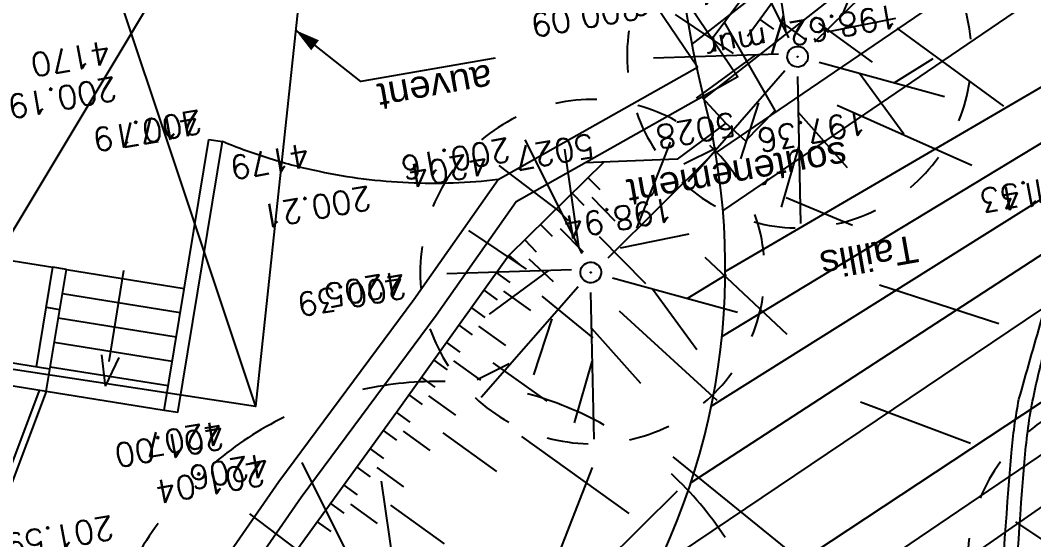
# Model space of a CAD drawing. Extents: x -2313930 to 3286427, y -3858277 to 2572692.
# Drawn here: x 472791 to 487503, y -273069 to -265526 of the extents above; entities that cross this region are included whole.
import ezdxf
from ezdxf.enums import TextEntityAlignment as Align
from ezdxf.lldxf.tags import DXFTag

# ---------------------------------------------------------------- set-up
doc = ezdxf.new("R2010")
doc.units = 0
for name, color, linetype, lineweight in [('_GAZELEC-RESERVATION 2', 132, 'Continuous', 18), ('Fond topo - P', 252, 'Continuous', 50), ('Fond topo - VOI', 252, 'Continuous', 25)]:
    doc.layers.add(name, color=color, linetype=linetype, lineweight=lineweight)
for name, color, linetype in [('Fond topo - BAT_ANN', 252, 'Continuous'), ('Fond topo - BAT_TXT', 252, 'Continuous'), ('Fond topo - CLO_MUR', 252, 'Continuous'), ('Fond topo - ESPACE_BOISE', 252, 'Continuous'), ('Fond topo - SOL', 252, 'Continuous'), ('Fond topo - TAL', 252, 'Continuous'), ('Fond topo - TAL_HAC', 252, 'Continuous'), ('Fond topo - VEG', 252, 'Continuous'), ('Fond topo - VEG_TXT', 252, 'Continuous'), ('Fond topo - Z_500', 252, 'Continuous'), ('prlm-VRD', 2, 'Continuous'), ('SA - EBC', 252, 'Continuous')]:
    doc.layers.add(name, color=color, linetype=linetype)
for name, color, linetype, plot in [('Fond topo - N', 252, 'Continuous', False), ('Fond topo - NCACHE', 252, 'Continuous', False), ('Fond topo - ZCACHE', 252, 'Continuous', False)]:
    doc.layers.add(name, color=color, linetype=linetype, plot=plot)
doc.styles.add('2000_ARIAL', font='arial.ttf', dxfattribs={"height": 0.400000006})
doc.styles.add('SIMPLEX', font='simplex_.ttf', dxfattribs={"height": 1.25})
tags = doc.linetypes.add('L1', pattern=[1.0000000298023224, 0.6000000238418579, -0.4000000059604645]).pattern_tags.tags
tags[6:7] = [DXFTag(74, 4), DXFTag(75, 0), DXFTag(340, '0'), DXFTag(46, 0.0), DXFTag(50, 0.0), DXFTag(44, 0.0), DXFTag(45, 0.0)]
tags[4:5] = [DXFTag(74, 4), DXFTag(75, 0), DXFTag(340, '0'), DXFTag(46, 0.0), DXFTag(50, 0.0), DXFTag(44, 0.0), DXFTag(45, 0.0)]
tags = doc.linetypes.add('L16', pattern=[0.37500001490116125, 0.300000011920929, -0.07500000298023224]).pattern_tags.tags
tags[6:7] = [DXFTag(74, 4), DXFTag(75, 0), DXFTag(340, '0'), DXFTag(46, 0.0), DXFTag(50, 0.0), DXFTag(44, 0.0), DXFTag(45, 0.0)]
tags[4:5] = [DXFTag(74, 4), DXFTag(75, 0), DXFTag(340, '0'), DXFTag(46, 0.0), DXFTag(50, 0.0), DXFTag(44, 0.0), DXFTag(45, 0.0)]
tags = doc.linetypes.add('L8', pattern=[0.22500000894069674, 0.1500000059604645, -0.07500000298023224]).pattern_tags.tags
tags[6:7] = [DXFTag(74, 4), DXFTag(75, 0), DXFTag(340, '0'), DXFTag(46, 0.0), DXFTag(50, 0.0), DXFTag(44, 0.0), DXFTag(45, 0.0)]
tags[4:5] = [DXFTag(74, 4), DXFTag(75, 0), DXFTag(340, '0'), DXFTag(46, 0.0), DXFTag(50, 0.0), DXFTag(44, 0.0), DXFTag(45, 0.0)]

# ---------------------------------------------------------------- blocks, each defined once
blk = doc.blocks.new('ESC01')
at = {"ltscale": 2}
for p, q in [((1.338104, 0), (0, 0)), ((1.257547, 0.126415), (1.7, 0)), ((1.257547, -0.126415), (1.7, 0))]:
    blk.add_line(p, q, dxfattribs=at)
blk = doc.blocks.new('PTOPO')
at = {"layer": 'Fond topo - NCACHE', "style": 'SIMPLEX'}
blk.add_attdef('MAT', text='', height=0.34, dxfattribs=at).set_placement((0.09999999986030161, -0.09999999962747097), align=Align.TOP_LEFT)
at = {"layer": 'Fond topo - ZCACHE', "style": 'SIMPLEX'}
blk.add_attdef('ALT', (0.09999999986030161, 0.09999999962747097), '', height=0.34, dxfattribs=at)
blk = doc.blocks.new('VEG12')
at = {"ltscale": 2}
for p, q in [((0.01815258799999997, 0.057406781), (0.100441039, 0.47293725)), ((0.05749608, 0.253444298), (0.145517598, 0.414706841)), ((0.037902722, 0.15845596), (-0.06593155700000003, 0.344147082)), ((-0.158788295, 0.086017079), (-0.245985314, 0.284587218)), ((0.04981112299999996, 0.033821695), (0.391570728, 0.285894318)), ((0.143890955, 0.107467204), (0.230033352, 0.253971609)), ((0.2917471699999999, 0.208620217), (0.392372872, 0.233301274)), ((-0.05229389700000003, 0.02983962500000001), (-0.383643778, 0.204631851)), ((-0.25001839, 0.135126714), (-0.3755999820000001, 0.091127132)), ((0.122915307, -0.02992704099999999), (0.317230371, 0.05540147100000001)), ((-0.05265807700000003, -0.029192154), (-0.412380265, -0.256628677)), ((0.057557527, -0.01766878999999999), (0.411943876, -0.08413611500000001)), ((-0.09359106700000003, -0.049762263), (-0.2956446150000001, -0.04653133200000001)), ((0.01825986499999999, -0.057372749), (0.107637982, -0.4128258760000001)), ((0.184132294, -0.04763066399999999), (0.323120213, -0.192805613)), ((0.02259491799999996, -0.07955337300000001), (0.001649748999999978, -0.36183712)), ((-0.151821475, -0.09483882200000002), (-0.2999525240000001, -0.315936062)), ((0.05371548199999998, -0.188497704), (0.197263789, -0.356749422))]:
    blk.add_line(p, q, dxfattribs=at)
for start, end in [(90, 103.8461539085843), (62.30769199853572, 76.15384597947835), (117.6923078993823, 131.5384619204946), (34.61538499867542, 48.46153799321151), (145.3846149358338, 159.2307690506909), (6.923076979206323, 20.76923090842763), (173.0769230068974, 186.9230769931026), (339.2307689837768, 353.0769230207937), (200.7692310571047, 214.6153850641662), (311.5384620067885, 325.3846150013246), (228.4615380795054, 242.3076921006177), (283.8461540205217, 297.6923080014643), (256.1538460914157, 270)]:
    blk.add_arc((0, 0), 0.496982058, start, end, dxfattribs=at)
blk = doc.blocks.new('VEG12A')
at = {"ltscale": 2}
for p, q in [((0.01815258799999997, 0.057406781), (0.100441039, 0.47293725)), ((0.05749608, 0.253444298), (0.145517598, 0.414706841)), ((0.037902722, 0.15845596), (-0.06593155700000003, 0.344147082)), ((-0.158788295, 0.086017079), (-0.245985314, 0.284587218)), ((0.04981112299999996, 0.033821695), (0.391570728, 0.285894318)), ((0.143890955, 0.107467204), (0.230033352, 0.253971609)), ((0.2917471699999999, 0.208620217), (0.392372872, 0.233301274)), ((-0.05229389700000003, 0.02983962500000001), (-0.383643778, 0.204631851)), ((-0.25001839, 0.135126714), (-0.3755999820000001, 0.091127132)), ((0.122915307, -0.02992704099999999), (0.317230371, 0.05540147100000001)), ((-0.05265807700000003, -0.029192154), (-0.412380265, -0.256628677)), ((0.057557527, -0.01766878999999999), (0.411943876, -0.08413611500000001)), ((-0.09359106700000003, -0.049762263), (-0.2956446150000001, -0.04653133200000001)), ((0.01825986499999999, -0.057372749), (0.107637982, -0.4128258760000001)), ((0.184132294, -0.04763066399999999), (0.323120213, -0.192805613)), ((0.02259491799999996, -0.07955337300000001), (0.001649748999999978, -0.36183712)), ((-0.151821475, -0.09483882200000002), (-0.2999525240000001, -0.315936062)), ((0.05371548199999998, -0.188497704), (0.197263789, -0.356749422))]:
    blk.add_line(p, q, dxfattribs=at)
for start, end in [(90, 103.8461539085843), (62.30769199853572, 76.15384597947835), (117.6923078993823, 131.5384619204946), (34.61538499867542, 48.46153799321151), (145.3846149358338, 159.2307690506909), (6.923076979206323, 20.76923090842763), (173.0769230068974, 186.9230769931026), (339.2307689837768, 353.0769230207937), (200.7692310571047, 214.6153850641662), (311.5384620067885, 325.3846150013246), (228.4615380795054, 242.3076921006177), (283.8461540205217, 297.6923080014643), (256.1538460914157, 270)]:
    blk.add_arc((0, 0), 0.496982058, start, end, dxfattribs=at)
blk = doc.blocks.new('VEG14A')
at = {"ltscale": 2, "flags": 128}
for points in [[(0.5, 0, -1), (-0.5, 0, -1)], [(0.016, 0, -1), (-0.016, 0, -1)]]:
    blk.add_lwpolyline(points, format="xyb", close=True, dxfattribs=at)
blk = doc.blocks.new('A$C1F970F0F')
at = {"layer": 'SA - EBC'}
h = blk.add_hatch(dxfattribs=at)
h.set_pattern_fill('_USER', color=256, scale=74.99999999999999, angle=-325.7236014113932, style=0, pattern_type=0)
h.set_pattern_definition([(34.27639858860678, (-277130161.1279894, -473864756.7787022), (-42.238928459823, 61.97477650275113), [])])
edge = h.paths.add_edge_path()
edge.add_line((5801.470568619522, -3162.013069131843), (4083.559282644929, -3271.123614088357))
edge.add_line((4083.559282644929, -3271.123614088356), (4014.481307725509, -3717.332461968055))
edge.add_line((4014.48130772551, -3717.332461968055), (3135.517961824245, -3810.19300101904))
edge.add_line((3135.517961824245, -3810.19300101904), (2274.245008604417, -3693.648081323564))
edge.add_line((2274.245008604417, -3693.648081323564), (1554.636776175834, -3420.099318784944))
edge.add_arc((2508.775769578408, -2315.674454232369), 1459.498372788833, 157.1868533427094, 229.1754823893534, ccw=False)
edge.add_arc((1966.013830892235, -2087.371785851423), 870.6752834691503, 94.3015183869224, 157.1868533106914, ccw=False)
edge.add_line((1900.708697991695, -1219.149067345796), (2859.239020416566, -1223.495634912559))
edge.add_arc((3100.860739749298, 1265.329539486049), 2500.526305395239, 264.4549516394795, 302.9422754293212)
edge.add_arc((4209.331858878893, -445.3369775435177), 462.1229708170858, 302.9422754305585, 376.8336969250394)
edge.add_arc((2214.122706379954, -1049.006753214115), 2546.655714682971, 16.8336969158998, 38.14703645440247)
edge.add_arc((3041.32627014761, -399.2990096244524), 1494.806919462396, 38.14703657403813, 72.97328584086019)
edge.add_line((3479.031970107599, 1029.988031775616), (2182.437305702805, 1414.38613606858))
edge.add_line((2182.437305702805, 1414.38613606858), (1056.590900019184, 1822.819186472099))
edge.add_arc((1766.412018482452, 3779.442320525911), 2081.398594438606, 212.7495497786225, 250.0603089288685, ccw=False)
edge.add_line((15.86575126143373, 2653.472571668582), (-104.0907319930869, 3091.26353710603))
edge.add_line((-104.0907319930869, 3091.26353710603), (-169.6986146466322, 3639.54836895815))
edge.add_line((-169.6986146466322, 3639.548368958149), (-35.58090533515337, 6158.014854826562))
edge.add_arc((-194.3533792400212, 7143.826589584332), 998.5156357593988, 279.1493507374978, 373.962283499627)
edge.add_arc((2392.201579171132, 7786.918955579627), 1666.786287877102, 172.6269749467245, 193.9622835974407, ccw=False)
edge.add_arc((-45.50651600643437, 8102.354993671941), 791.2455775503726, -7.373025019439765, 16.43829965925021)
edge.add_line((713.3969204091394, 8326.263765657093), (486.7428317772967, 9142.81155059313))
edge.add_line((486.7428317772967, 9142.811550593131), (1338.845530021721, 9564.23852196786))
edge.add_line((1338.845530021721, 9564.23852196786), (1632.623584095551, 8945.24637913095))
edge.add_line((1632.623584095551, 8945.246379130947), (1394.029444699765, 8829.874494032001))
edge.add_line((1394.029444699765, 8829.874494032001), (1731.997733793977, 8131.230781666551))
edge.add_arc((1233.216649704336, 7889.945865525577), 554.0766919865823, -19.640967550384175, 25.815335324856676, ccw=False)
edge.add_line((1755.055695752756, 7703.706797235046), (1558.214479468655, 6807.520788570679))
edge.add_line((1558.214479468655, 6807.52078857068), (1570.021725572625, 6609.158708993335))
edge.add_line((1570.021725572625, 6609.158708993335), (1852.913141606868, 5734.125706863067))
edge.add_line((1852.913141606869, 5734.125706863067), (2726.748207475315, 4020.986816292172))
edge.add_line((2726.748207475315, 4020.986816292172), (3802.352916265851, 4004.947770972833))
edge.add_arc((8355.58168857983, 5950.706307988518), 4951.552134169374, 203.138762427905, 230.8301436200186)
edge.add_arc((13583.66465597079, 12367.85935474512), 13228.79229856088, 230.8301435441083, 233.1638398044412)
edge.add_line((5652.622255943647, 1780.153648245416), (4998.697813068342, 1820.441475819727))
edge.add_line((4998.697813068342, 1820.441475819727), (4863.841220233488, 767.0816613875431))
edge.add_line((4863.841220233488, 767.0816613875434), (5595.355488733695, 631.185878681516))
edge.add_line((5595.355488733695, 631.1858786815158), (5852.747939948536, -2020.707044821664))
edge.add_line((5852.747939948536, -2020.707044821665), (5881.394298709887, -2966.563612924887))
edge.add_line((5881.394298709887, -2966.563612924887), (5801.470568619523, -3162.013069131842))
at = {"layer": 'Fond topo - BAT_ANN', "linetype": 'L16', "ltscale": 2, "flags": 128}
blk.add_lwpolyline([(231.4166734365224, 7968.148775199626), (122.282900995564, 6942.842970544834), (-340.8542018124522, 7013.701384659944)], dxfattribs=at)
at = {"layer": 'Fond topo - BAT_ANN', "ltscale": 2, "flags": 128}
for points in [[(-340.8542018471107, 7013.701384476933), (231.4166734365224, 7968.148775199626)], [(-198.1400144222559, 7904.298366774744), (122.282900995564, 6942.842970544834)], [(-314.8011236439556, 7168.03761309216), (-172.144092458004, 7145.109766586162)], [(-152.4111332716416, 7141.852417282543), (18.58938524842642, 7114.369203770162)], [(12.73905983603913, 7078.928041373716), (-158.2614586264938, 7106.411255064775)], [(6.888808537206842, 7043.487328263565), (-164.1117099655316, 7070.970541867451)], [(1.038557364538974, 7008.046615319096), (-169.9619611728583, 7035.52982873997)], [(-4.811693860116748, 6972.60590210011), (-175.812212437032, 7000.089115812831)], [(-10.66194515894927, 6937.165188989959), (-181.6624636963461, 6964.648402410833)]]:
    blk.add_lwpolyline(points, dxfattribs=at)
at = {"layer": 'Fond topo - BAT_TXT', "ltscale": 2, "flags": 128}
blk.add_lwpolyline([(180.4384375524858, 7489.211045944395, 0, 18.41556578874588, 0), (208.5658812541201, 7467.318166544795, 18.41556578874588, 18.41556578874588, 0)], format="xyseb", dxfattribs=at)
blk.add_lwpolyline([(470.2686640417319, 7448.698843585325), (274.906628529337, 7414.634208727132), (180.4384374609799, 7489.211045961724)], dxfattribs=at)
at = {"layer": 'Fond topo - CLO_MUR', "ltscale": 2, "flags": 128}
for points in [[(760.2481739915858, 7513.759078786084), (911.6172146149553, 7717.613269527478), (968.5417524853899, 7791.605425125225), (1132.544240507754, 8006.320289522051), (1200.212336887852, 8140.674424090401), (1003.555058804727, 8613.927797948883), (804.9846325464036, 9110.986891361494), (843.9875010506925, 9126.568170044851), (1042.450676435169, 8629.777545778661), (1246.39239084399, 8138.994263528957), (1168.295787706707, 7983.934462845054), (1001.87482606627, 7766.053291485148), (945.1241530469063, 7692.287130478191), (785.1692813735144, 7476.870088785063)], [(519.1394249430053, 7870.65566873581), (719.2318304536994, 7574.472732733214), (822.4824991698953, 7421.637915772496), (500.4160095933172, 7239.963820554039), (384.3169772687958, 7074.850401696899), (188.4308500548716, 6810.802551008756), (0.5798629199462084, 6539.066643808767), (-88.58026027055757, 6326.214509946725), (-142.7078490926474, 6205.097443695904), (-55.41878287176155, 5822.905741660599), (56.86273404000667, 5466.869533712125), (18.71478529120554, 5454.838988762215), (-94.05395660041108, 5812.420150183839), (-184.6789873738051, 6209.218240743221), (-125.2918926080458, 6342.104091646322), (-34.69961089330423, 6558.375220360288), (155.9076240411105, 6834.098178715247), (351.8887674293962, 7098.274107906256), (474.2308859751139, 7272.26630274395), (763.6296702608437, 7435.512911793719), (685.2580226707453, 7551.52103603315), (485.1656171253927, 7847.703971852735)], [(804.7164344888548, 7354.225320508066), (833.3180108480351, 7328.507150202912), (876.5278429697025, 7372.510298740617), (802.9740544386785, 7500.848424081139)], [(804.7164344888548, 7354.225320508066), (770.1302627689083, 7392.106606076141)], [(804.7164344888548, 7354.225320508066), (734.4277193462601, 7301.999070242412), (600.6833916724146, 7296.523526379325)], [(-10.66194515894927, 6937.165188989959), (54.29731260970038, 7330.687162039317)], [(9.3484487052433, 6933.949117512526), (74.29371423989664, 7327.386325934502)], [(54.29731260970038, 7330.687162039317), (74.29371427455521, 7327.386326117514)], [(-196.0345565060791, 7000.381779489818), (-172.1440923664982, 7145.109766568832)], [(-181.6624636616878, 6964.648402593845), (-152.4111332023244, 7141.852417648565)], [(-152.411133236983, 7141.852417465554), (-172.1440923664982, 7145.109766568832)], [(-181.7550893903388, 7086.886525564069), (-162.0221302490415, 7083.629176648134)], [(-176.2877895804627, 6997.208077704378), (-339.2792624819792, 7023.404077082224)], [(-181.6624636096999, 6964.648402868363), (-344.3585075849981, 6990.79692056209)], [(-181.6624636096999, 6964.648402868363), (-267.9289042487922, 6736.653059189182), (-380.5074705485747, 6754.52397805374)], [(-191.7414280618109, 6966.268294455745), (-274.4009842723108, 6747.805659355614), (-378.9950788830056, 6764.40910928172)], [(9.348448653255673, 6933.949117238009), (-10.66194515894927, 6937.165188989959)]]:
    blk.add_lwpolyline(points, dxfattribs=at)
at = {"layer": 'Fond topo - ESPACE_BOISE', "linetype": 'L1', "ltscale": 2, "flags": 128}
blk.add_lwpolyline([(5801.470568619522, -3162.013069131843), (4083.559282644929, -3271.123614088356), (4014.48130772551, -3717.332461968055), (3135.517961824245, -3810.19300101904), (2274.245008604417, -3693.648081323564), (1554.636776175834, -3420.099318784944, -0.3248648439675891), (1163.447808694293, -1749.787382690587, -0.2814891279475962), (1900.708697991695, -1219.149067345796), (2859.239020416566, -1223.495634912559, 0.1695292870025676), (4460.631470672048, -833.159289007697, 0.3340686001642133), (4651.652558133293, -311.5085830883972, 0.09326601102169153), (4216.884593398947, 524.0158635944096, 0.153138720952933), (3479.031970107599, 1029.988031775616), (2182.437305702805, 1414.38613606858), (1056.590900019184, 1822.819186472099, -0.1642525569996709), (15.86575126143373, 2653.472571668582), (-104.0907319930869, 3091.26353710603), (-169.6986146466322, 3639.548368958149), (-35.58090533515337, 6158.014854826562, 0.4390366150430304), (774.660880078399, 7384.751557306568, -0.09336270405047195), (739.1967976091219, 8000.81547627212, 0.104271961321091), (713.3969204091394, 8326.263765657093), (486.7428317772967, 9142.811550593131), (1338.845530021721, 9564.23852196786), (1632.623584095551, 8945.246379130947), (1394.029444699765, 8829.874494032001), (1731.997733793977, 8131.23078166655, -0.2009829630843761), (1755.055695752756, 7703.706797235046), (1558.214479468655, 6807.52078857068), (1570.021725572625, 6609.158708993335), (1852.913141606869, 5734.125706863067), (2726.748207475315, 4020.986816292172), (3802.352916265851, 4004.947770972833, 0.121417881002313), (5228.074839294609, 2111.882341611708, 0.01018302282179253), (5652.622255943647, 1780.153648245416), (4998.697813068342, 1820.441475819727), (4863.841220233488, 767.0816613875434), (5595.355488733695, 631.1858786815158), (5852.747939948536, -2020.707044821665), (5881.394298709887, -2966.563612924887)], format="xyb", close=True, dxfattribs=at)
at = {"layer": 'Fond topo - SOL', "linetype": 'L16', "ltscale": 2, "flags": 128}
blk.add_lwpolyline([(474.2308859751139, 7272.26630274395, -0.04080859348805646), (344.1142451621034, 7267.465319055847, -0.04080859348805612), (214.9455727972438, 7283.861774190666, -0.02307103368677205), (143.6149523264603, 7302.377338073271, -0.02307103368677236), (74.2937142052383, 7327.38632575149)], format="xyb", dxfattribs=at)
at = {"layer": 'Fond topo - TAL', "linetype": 'L8', "ltscale": 2, "flags": 128}
for points in [[(1230.412077270945, 6953.292803315764, -0.001241417649734396), (1263.337097057114, 7068.901326529162, -0.002762291635573238), (1278.549771741596, 7120.737794982389, -6.594940049300515e-05), (1330.243813457186, 7293.265033948132, -0.0002788458656506098), (1342.498026736909, 7334.060744314472, -0.004391092289443369), (1376.305530413027, 7442.909543470935, -0.005833119706346854), (1403.425842717872, 7524.313124602433, -0.06678132326515784), (1447.480020480343, 7611.769719673842, 0.03404019629489836), (1544.600385869521, 7776.794819738389, 0.01283086386071782), (1635.933304401947, 7971.697391612877, 0.05594197464522858), (1650.603195407743, 8018.988392133176, 0.008305635612754856), (1661.894848522005, 8083.829636260039, -0.004514996191680712), (1681.760786276228, 8203.257651625916, -0.005166636959913012), (1725.956727823527, 8440.477364419115, 0.01013325343024469), (1747.290057322436, 8561.655523818716, 0.02754109541843155), (1753.842010704622, 8627.667821367357, 0.01143171500259811), (1757.195629035043, 8787.349495546016, 0.02024391314553213), (1754.026041368861, 8862.154646773886, -0.01833869375018922), (1750.21293307526, 8944.71136327356, -0.07262248148825946), (1765.552684158852, 9057.218797323476, 0.0695479003902024), (1782.281773223485, 9174.548732875768, 0.0300247451236787), (1780.100140812046, 9212.596466806644, 0.01659256475025528), (1769.767692764451, 9280.73599386162, 0.07271369952767202), (1754.896194001155, 9324.317529005306, 0.04662197749276983), (1716.429196840002, 9384.703877230804)], [(3095.782607199828, 2385.585303046955, 0.2025701717713174), (3062.928562418754, 2428.211306367457, -0.007879161599459306), (2857.803467410294, 2566.268508164295, -0.01612499363821745), (2760.575440600426, 2638.720483728613, -0.005612050926987784), (2357.461271401177, 2967.296817088869, -0.02310981944406066), (2262.98048469697, 3053.793995152751, -0.02656853736084773), (2121.606081146174, 3211.721960668646, -0.03868213141289542), (2038.45437682572, 3333.343527862226, -0.007175392863421301), (1963.013500548578, 3468.842593592141, -0.004924543901637316), (1858.109154729277, 3668.478834636397, -0.003633774980151405), (1725.411288200116, 3931.858539373142, -0.005756497948632509), (1644.66149301996, 4099.913051201009, -0.02086462232268653), (1548.002817935727, 4331.961080216465, -0.01528835115206335), (1439.664852180741, 4656.282704507437, -0.00998661920293276), (1370.416238611539, 4904.713335883505, -0.02421681069612429), (1348.592634374304, 5010.498408480193, -0.004068535753421325), (1329.870118341899, 5137.04332846393, -0.00117186381131355), (1269.618313142295, 5576.012034803227, -0.001529534022618814), (1207.758708859682, 6045.509424564135, -0.006277708336209411), (1194.419927550409, 6160.595131915282, -0.0295487888980973), (1190.357233869101, 6253.392064706427, -0.007897956095757505), (1200.907519814881, 6592.264625065231, -0.009534636861174617), (1219.619672052993, 6875.423149991743, -0.02633710465156826), (1230.412077270945, 6953.292803315764)]]:
    blk.add_lwpolyline(points, format="xyb", dxfattribs=at)
at = {"layer": 'Fond topo - TAL', "ltscale": 2, "flags": 128}
for points in [[(836.559203215612, 7480.342333147541), (1158.974879414617, 7922.676688211513), (1270.779578409324, 8142.249389980861), (1158.342263546146, 8430.485177469607), (1028.312844756061, 8759.999632350899), (980.7521374542864, 8910.67457412705), (978.4264262807595, 9023.958827165536)], [(628.0006584249462, 7297.641905738777), (489.9458806739897, 7162.172446038964), (326.5874361741029, 6934.277888681679), (154.5266645080367, 6696.18938446092)]]:
    blk.add_lwpolyline(points, dxfattribs=at)
at = {"layer": 'Fond topo - TAL_HAC', "ltscale": 2}
for p, q in [((854.4711852588636, 7504.916464036257), (873.8658660860985, 7490.779761563067)), ((882.8218571222798, 7503.06682714685), (921.6112188169556, 7474.793422287645)), ((939.5232008373307, 7499.367553180692), (1017.101924226682, 7442.820743462279)), ((1052.925888272979, 7491.969005152539), (1208.083335224287, 7378.875386251751)), ((604.991528796784, 7275.063662377053), (621.8009370349761, 7257.933461078896)), ((581.9823991686219, 7252.485419015331), (598.791807315308, 7235.355217734502)), ((610.2963721810329, 7246.644339500372), (643.915188565911, 7212.383936921385)), ((558.9732694836122, 7229.907175853949), (575.782677721804, 7212.776974555791)), ((535.9641399989436, 7207.328932749413), (552.7735481456297, 7190.198731468585)), ((564.2781129995726, 7201.48785304711), (597.896929419109, 7167.227450651135)), ((512.955010313934, 7184.750689588031), (529.7644185521259, 7167.620488289873)), ((620.9060590126128, 7189.805693829845), (688.1436918738746, 7121.284888654543)), ((489.9458806739897, 7162.172446038964), (508.1717864808729, 7146.557826113015)), ((518.968102519273, 7157.089157153525), (554.0361820328445, 7124.313712046139)), ((471.7949424109354, 7136.850828604695), (491.3011750679258, 7122.868450752263)), ((453.6440041534286, 7111.529211074588), (473.1502367133656, 7097.546833335323)), ((482.2257059138659, 7110.207642228971), (521.2381710788054, 7082.242886362758)), ((537.6371765932569, 7103.27829933954), (611.8737566633139, 7042.410161527513)), ((435.4930659132508, 7086.207593635987), (454.9992984558586, 7072.225215805217)), ((650.0087242287325, 7081.847525193365), (791.6897612476505, 6952.269426028482)), ((417.3421275586908, 7060.885976219047), (436.8483602156811, 7046.903598366615)), ((445.9238293815228, 7059.564407077251), (484.936294610232, 7031.599651672899)), ((399.191189301184, 7035.564358688939), (418.697421861121, 7021.581980949675)), ((381.0402510610062, 7010.242741250338), (400.546483603614, 6996.260363419568)), ((409.6219527347973, 7008.921171947193), (448.6344179517245, 6980.956416355497)), ((466.7853561919022, 7006.278033794099), (544.8102866028803, 6950.348522615039)), ((362.8893128208284, 6984.921123811738), (382.3955453634364, 6970.938745980967)), ((344.7383745404451, 6959.599506285962), (364.2446071003822, 6945.617128546698)), ((373.3200762544419, 6958.27793706999), (412.3325414311633, 6930.313181391121)), ((326.5874361741029, 6934.277888681679), (346.06664572723, 6920.257888885441)), ((307.4695727235113, 6907.823610348352), (326.9216866559231, 6893.766041014795)), ((336.4941661655827, 6907.011964812858), (375.4255077971483, 6878.934382388683)), ((393.8790246342587, 6904.623781933488), (471.8229130039879, 6848.581384876938)), ((508.3165998148723, 6899.464953743822), (664.2854594421561, 6787.493016066381)), ((288.3517092105252, 6881.369332311207), (307.8038230791673, 6867.311762515787)), ((727.9876103993208, 6869.88122108452), (1026.15775955305, 6627.908986782945)), ((269.2338456684278, 6854.915053995209), (288.6859595488518, 6840.857484387133)), ((298.244891362536, 6854.084623394876), (337.1491192550953, 6825.969484248568)), ((250.1159821034539, 6828.460775683545), (269.5680960636017, 6814.403205870795)), ((230.9981185786858, 6802.006497459054), (250.4502325506155, 6787.948927833649)), ((260.0091642727939, 6801.17606685872), (298.9133921480243, 6773.060927620907)), ((318.0312556901215, 6799.515205936904), (395.8397113372943, 6743.284927291262)), ((211.8802551052177, 6775.552219130061), (231.3323690085181, 6761.494649517652))]:
    blk.add_line(p, q, dxfattribs=at)
at = {"layer": 'Fond topo - TAL_HAC', "ltscale": 2, "flags": 128}
for points in [[(966.3122552739778, 7380.275093190899), (1162.01445653162, 7293.372454207651)], [(892.4564810185396, 7246.160793406923), (988.7623040211755, 7206.324771021335)], [(774.4475347421544, 7159.581671543111), (893.4640407577247, 7047.931758122521)], [(1028.190949662312, 7119.416598415932), (1201.064219668348, 7063.239381163446)], [(1000.368428384573, 6949.660438372066), (1160.082266362139, 6889.577076246538)]]:
    blk.add_lwpolyline(points, dxfattribs=at)
at = {"layer": 'Fond topo - VOI', "linetype": 'L16', "ltscale": 2, "flags": 128}
blk.add_lwpolyline([(56.86273404000667, 5466.869533712125, 0.01722442130375293), (100.7490957892572, 5241.697965665058, 0.04305158241120926), (129.0531697791089, 5154.237426918125, 0.001177569187763674), (261.1383144067263, 4843.032870582231, 0.002427729493112618), (326.2931529755457, 4692.548588717941, 0.001967020956825959), (521.7143402869494, 4251.859969264527, 0.009053493585175633), (566.2761374997808, 4157.064661844938, 0.02150890483590385), (610.9202550321957, 4075.450427662592, 0.003755857879048691), (889.7388132796558, 3621.776473779397, 0.006031040761159129), (1058.432869866898, 3358.963102764782, 0.008024603406108846), (1190.723453779874, 3165.076943838002, 0.04845863152505209), (1333.12735334017, 2999.950607903149, 0.03430654925623074), (1569.661950786684, 2803.244906391133, 0.02760387630777388), (1826.234968976132, 2638.810179415927, 0.04574181495738096), (1994.127830099467, 2563.162316615725, 0.003041655411540011), (2118.636492087664, 2521.094780365128, 0.0008412879643141841), (2569.95813666258, 2372.502347187572, 0.002454288050361413), (2676.546111865867, 2338.186503763289, 0.001190149676915431), (2896.85720450872, 2269.025802803667, 0.2729859319538775), (3085.813253685456, 2299.397294490318, 0.5229621065076793), (3073.34446760256, 2445.294900231599, -0.00786055030879591), (2869.230622651343, 2582.682530549924, -0.01612499385767952), (2773.036716856073, 2654.363904177509, -0.005612051181520921), (2370.270541471567, 2982.65658904875, -0.02310981858493283), (2277.152658593871, 3067.906028562828, -0.02656853706870258), (2137.194908309708, 3224.251464528256, -0.03868213082134395), (2055.787146643901, 3343.322260046691, -0.007175393436975411), (1980.62549295001, 3478.319814973278, -0.004924544095459816), (1875.904400606205, 3677.607318775999, -0.003633774744343019), (1743.337332500545, 3940.727413854674, -0.005756498423518589), (1662.78697956522, 4108.366851243539, -0.02086462172059421), (1566.769855111369, 4338.874712779702, -0.01528835093536459), (1458.819309716361, 4662.036551636573, -0.009986619233383176), (1389.785193736479, 4909.697668854853, -0.02421681082814337), (1368.352793964908, 5013.586465003814, -0.004068535890819898), (1349.677914238661, 5139.809412170728, -0.001171863945288602), (1289.438857186837, 5578.685241930464, -0.00152953393264567), (1227.595236878256, 6048.061317698067, -0.006277708744472327), (1214.314274635904, 6162.648167620609, -0.02954878833963652), (1210.354884519365, 6253.085519557625, -0.007897955815137008), (1220.885509931378, 6591.326589082498, -0.009534637172886556), (1239.547369758186, 6873.72407204614, -0.03049426633253396), (1252.434107135826, 6961.345490526273, -0.01959706265007154), (1271.710791750347, 7038.058871881049, -0.007385007286054106), (1333.748061266518, 7238.506499872628, -0.00703834365838784), (1410.346328429002, 7462.873897527673, -0.02475780953821647), (1436.145647660488, 7525.181389840833, -0.03116737178628414), (1471.634894757119, 7589.471303993479, 0.01624541013141497), (1543.319578909271, 7710.6426178109, 0.01140558707328078), (1607.813491966961, 7834.851061375523, 0.007490832612850338), (1698.790012244002, 8027.532514171119, 0.04894958720658051), (1711.858641002832, 8065.895651161012, 0.0172000170103988), (1734.285776140107, 8178.786629708202)], format="xyb", dxfattribs=at)
at = {"layer": 'Fond topo - BAT_ANN', "ltscale": 2, "xscale": 99.99999999999999, "yscale": 99.99999999999999, "zscale": 99.99999999999999, "rotation": 260.8663625524406}
blk.add_blockref('ESC01', (-68.94230507956331, 7140.099664010313), dxfattribs=at)
at = {"layer": 'Fond topo - P', "ltscale": 2}
ref = blk.add_blockref('PTOPO', (685.2580226707453, 7551.52103603315), dxfattribs=dict(at, xscale=99.99999999999994, yscale=99.99999999999994, zscale=99.99999999999994, rotation=190.0656205306617))
ref.add_attrib('MAT', '4203', dxfattribs={"layer": 'Fond topo - N', "color": 0, "ltscale": 2, "height": 33.99999999999999, "rotation": 190.0656204987762, "style": 'SIMPLEX'}).set_placement((673.6641808617222, 7559.619358779178), align=Align.TOP_LEFT)
ref.add_attrib('ALT', '200.09', (677.1596999475952, 7539.927194219796), dxfattribs={"layer": 'Fond topo - Z_500', "color": 0, "ltscale": 2, "height": 33.99999999999999, "rotation": 190.0656204987762, "style": 'SIMPLEX'})
ref = blk.add_blockref('PTOPO', (796.6245710643736, 7520.900358648025), dxfattribs=dict(at, xscale=99.99999999999999, yscale=99.99999999999999, zscale=99.99999999999999, rotation=190.0656205306616))
ref.add_attrib('MAT', '5096', dxfattribs={"layer": 'Fond topo - N', "color": 0, "ltscale": 2, "height": 33.99999999999999, "rotation": 190.0656204987762, "style": 'SIMPLEX'}).set_placement((785.0307291804863, 7528.998681123867), align=Align.TOP_LEFT)
ref.add_attrib('ALT', '198.62/mur', (1051.273094659809, 7527.587737595839), dxfattribs={"layer": 'Fond topo - Z_500', "color": 0, "ltscale": 2, "height": 33.99999999999999, "rotation": 190.0656204987762, "style": 'SIMPLEX'})
ref = blk.add_blockref('PTOPO', (-74.07164012847466, 7433.226063136005), dxfattribs=dict(at, xscale=99.99999999999994, yscale=99.99999999999994, zscale=99.99999999999994, rotation=190.0656205306617))
ref.add_attrib('MAT', '4170', dxfattribs={"layer": 'Fond topo - N', "color": 0, "ltscale": 2, "height": 33.99999999999999, "rotation": 190.0656204987762, "style": 'SIMPLEX'}).set_placement((-85.66548201236219, 7441.324385611846), align=Align.TOP_LEFT)
ref.add_attrib('ALT', '200.19', (-82.16996286895414, 7421.632221231143), dxfattribs={"layer": 'Fond topo - Z_500', "color": 0, "ltscale": 2, "height": 33.99999999999999, "rotation": 190.0656204987762, "style": 'SIMPLEX'})
ref = blk.add_blockref('PTOPO', (54.29731260970038, 7330.687162039317), dxfattribs=dict(at, xscale=99.99999999999994, yscale=99.99999999999994, zscale=99.99999999999994, rotation=190.0656205306617))
ref.add_attrib('MAT', '4177', dxfattribs={"layer": 'Fond topo - N', "color": 0, "ltscale": 2, "height": 33.99999999999999, "rotation": 190.0656204987762, "style": 'SIMPLEX'}).set_placement((42.70347074314236, 7338.785484606664), align=Align.TOP_LEFT)
ref.add_attrib('ALT', '200.19', (41.21393002171703, 7373.593066309565), dxfattribs={"layer": 'Fond topo - Z_500', "color": 0, "ltscale": 2, "height": 33.99999999999999, "rotation": 190.0656204987762, "style": 'SIMPLEX'})
ref = blk.add_blockref('PTOPO', (833.3180108480351, 7328.507150202912), dxfattribs=dict(at, xscale=99.99999999999994, yscale=99.99999999999994, zscale=99.99999999999994, rotation=190.0656205306617))
ref.add_attrib('MAT', '5028', dxfattribs={"layer": 'Fond topo - N', "color": 0, "ltscale": 2, "height": 33.99999999999999, "rotation": 190.0656204987762, "style": 'SIMPLEX'}).set_placement((821.7241690161354, 7336.605472953272), align=Align.TOP_LEFT)
ref.add_attrib('ALT', '197.36', (1005.955936975124, 7372.999704141133), dxfattribs={"layer": 'Fond topo - Z_500', "color": 0, "ltscale": 2, "height": 33.99999999999999, "rotation": 190.0656204987762, "style": 'SIMPLEX'})
ref = blk.add_blockref('PTOPO', (474.2308859751139, 7272.26630274395), dxfattribs=dict(at, xscale=99.99999999999994, yscale=99.99999999999994, zscale=99.99999999999994, rotation=190.0656205306617))
ref.add_attrib('MAT', '4204', dxfattribs={"layer": 'Fond topo - N', "color": 0, "ltscale": 2, "height": 33.99999999999999, "rotation": 190.0656204987762, "style": 'SIMPLEX'}).set_placement((462.6370441432142, 7280.36462549431), align=Align.TOP_LEFT)
ref.add_attrib('ALT', '200.16', (488.8928596806762, 7333.014342757714), dxfattribs={"layer": 'Fond topo - Z_500', "color": 0, "ltscale": 2, "height": 33.99999999999999, "rotation": 190.0656204987762, "style": 'SIMPLEX'})
ref = blk.add_blockref('PTOPO', (628.0006584249462, 7297.641905738777), dxfattribs=dict(at, xscale=99.99999999999994, yscale=99.99999999999994, zscale=99.99999999999994, rotation=190.0656205306617))
ref.add_attrib('MAT', '5027', dxfattribs={"layer": 'Fond topo - N', "color": 0, "ltscale": 2, "height": 33.99999999999999, "rotation": 190.0656204987762, "style": 'SIMPLEX'}).set_placement((616.4068165930465, 7305.740228489136), align=Align.TOP_LEFT)
ref.add_attrib('ALT', '198.94', (724.8892597523387, 7246.589419568799), dxfattribs={"layer": 'Fond topo - Z_500', "color": 0, "ltscale": 2, "height": 33.99999999999999, "rotation": 190.0656204987762, "style": 'SIMPLEX'})
ref = blk.add_blockref('PTOPO', (214.9455727972438, 7283.861774190666), dxfattribs=dict(at, xscale=99.99999999999994, yscale=99.99999999999994, zscale=99.99999999999994, rotation=190.0656205306617))
ref.add_attrib('MAT', '4179', dxfattribs={"layer": 'Fond topo - N', "color": 0, "ltscale": 2, "height": 33.99999999999999, "rotation": 190.0656204987762, "style": 'SIMPLEX'}).set_placement((203.3517309708916, 7291.960096845185), align=Align.TOP_LEFT)
ref.add_attrib('ALT', '200.21', (286.9255025448674, 7262.983924403794), dxfattribs={"layer": 'Fond topo - Z_500', "color": 0, "ltscale": 2, "height": 33.99999999999999, "rotation": 190.0656204987762, "style": 'SIMPLEX'})
ref = blk.add_blockref('PTOPO', (1333.748061266518, 7238.506499872628), dxfattribs=dict(at, xscale=99.99999999999994, yscale=99.99999999999994, zscale=99.99999999999994, rotation=190.0656205306617))
ref.add_attrib('MAT', '5014', dxfattribs={"layer": 'Fond topo - N', "color": 0, "ltscale": 2, "height": 33.99999999999999, "rotation": 190.0656204987762, "style": 'SIMPLEX'}).set_placement((1322.154219434618, 7246.604822622987), align=Align.TOP_LEFT)
ref.add_attrib('ALT', '191.33', (1329.464703004419, 7285.65995388278), dxfattribs={"layer": 'Fond topo - Z_500', "color": 0, "ltscale": 2, "height": 33.99999999999999, "rotation": 190.0656204987762, "style": 'SIMPLEX'})
ref = blk.add_blockref('PTOPO', (351.8887674293962, 7098.274107906256), dxfattribs=dict(at, xscale=99.99999999999994, yscale=99.99999999999994, zscale=99.99999999999994, rotation=190.0656205306617))
ref.add_attrib('MAT', '4205', dxfattribs={"layer": 'Fond topo - N', "color": 0, "ltscale": 2, "height": 33.99999999999999, "rotation": 190.0656204987762, "style": 'SIMPLEX'}).set_placement((340.2949255974966, 7106.372430656615), align=Align.TOP_LEFT)
ref.add_attrib('ALT', '200.39', (338.0938879264593, 7134.514704889429), dxfattribs={"layer": 'Fond topo - Z_500', "color": 0, "ltscale": 2, "height": 33.99999999999999, "rotation": 190.0656204987762, "style": 'SIMPLEX'})
ref = blk.add_blockref('PTOPO', (90.86081423597147, 6881.058939043046), dxfattribs=dict(at, xscale=99.99999999999994, yscale=99.99999999999994, zscale=99.99999999999994, rotation=190.0656205306617))
ref.add_attrib('MAT', '4207', dxfattribs={"layer": 'Fond topo - N', "color": 0, "ltscale": 2, "height": 33.99999999999999, "rotation": 190.0656204987762, "style": 'SIMPLEX'}).set_placement((79.2669724040718, 6889.157261793405), align=Align.TOP_LEFT)
ref.add_attrib('ALT', '201.00', (73.18744366332749, 6915.588442501378), dxfattribs={"layer": 'Fond topo - Z_500', "color": 0, "ltscale": 2, "height": 33.99999999999999, "rotation": 190.0656204987762, "style": 'SIMPLEX'})
ref = blk.add_blockref('PTOPO', (155.9076240757688, 6834.098178898259), dxfattribs=dict(at, xscale=99.99999999999994, yscale=99.99999999999994, zscale=99.99999999999994, rotation=190.0656205306617))
ref.add_attrib('MAT', '4206', dxfattribs={"layer": 'Fond topo - N', "color": 0, "ltscale": 2, "height": 33.99999999999999, "rotation": 190.0656204987762, "style": 'SIMPLEX'}).set_placement((144.3137822092108, 6842.196501465606), align=Align.TOP_LEFT)
ref.add_attrib('ALT', '201.04', (132.6154017061858, 6862.780090967485), dxfattribs={"layer": 'Fond topo - Z_500', "color": 0, "ltscale": 2, "height": 33.99999999999999, "rotation": 190.0656204987762, "style": 'SIMPLEX'})
ref = blk.add_blockref('PTOPO', (-262.9972221216049, 6733.211039311451), dxfattribs=dict(at, xscale=99.99999999999994, yscale=99.99999999999994, zscale=99.99999999999994, rotation=190.0656205306617))
ref.add_attrib('MAT', '4172', dxfattribs={"layer": 'Fond topo - N', "color": 0, "ltscale": 2, "height": 33.99999999999999, "rotation": 190.0656204987762, "style": 'SIMPLEX'}).set_placement((-274.5910639881631, 6741.309361878798), align=Align.TOP_LEFT)
ref.add_attrib('ALT', '201.59', (-86.61020800347501, 6784.491177759464), dxfattribs={"layer": 'Fond topo - Z_500', "color": 0, "ltscale": 2, "height": 33.99999999999999, "rotation": 190.0656204987762, "style": 'SIMPLEX'})
at = {"layer": 'Fond topo - VEG', "ltscale": 2, "zscale": 99.99999999999997}
for name, p, xscale, yscale, rotation in [('VEG12A', (911.5980927807906, 7452.049873072187), 503.1999999999997, 503.1999999999997, 192.432705982593), ('VEG14A', (909.1244816679036, 7450.743382130388), 30, 30, 207.8417380991697), ('VEG12A', (611.2948198472678, 7138.73605628267), 503.1999999999997, 503.1999999999997, 192.432705982593), ('VEG14A', (608.8212088210271, 7137.429565798401), 30, 30, 207.8417380991697), ('VEG12', (385.2013515535506, 6478.935896918442), 1006.399999999999, 1006.399999999999, 192.432705982593), ('VEG12', (1405.695970817965, 6715.440595979129), 503.1999999999997, 503.1999999999997, 192.432705982593), ('VEG12', (933.3704791671174, 6336.378991517724), 799.9999999999998, 799.9999999999998, 192.432705982593)]:
    blk.add_blockref(name, p, dxfattribs=dict(at, xscale=xscale, yscale=yscale, rotation=rotation))
at = {"layer": 'Fond topo - BAT_TXT', "style": '2000_ARIAL'}
for s, p in [('auvent', (462.0708596120814, 7440.126743648947)), ('souténement', (977.0340052818917, 7328.449976433976))]:
    blk.add_text(s, height=39.99999999999999, rotation=190.0656205486628, dxfattribs=at).set_placement(p)
at = {"layer": 'Fond topo - VEG_TXT', "style": '2000_ARIAL'}
blk.add_text('Taillis', height=39.99999999999999, rotation=190.0656205035111, dxfattribs=at).set_placement((1079.695761421318, 7192.298448941592))

msp = doc.modelspace()

# ---------------------------------------------------------------- linework, layer by layer
at = {"layer": '_GAZELEC-RESERVATION 2'}
msp.add_circle((486248.4803309143, -227485.9628347494), 2800178.148749841, dxfattribs=at)

# ---------------------------------------------------------------- block references
at = {"layer": 'prlm-VRD', "xscale": 10, "yscale": 10, "zscale": 10}
msp.add_blockref('A$C1F970F0F', (474984.297679401, -340562.691042779), dxfattribs=at)

doc.saveas('drawing.dxf')
